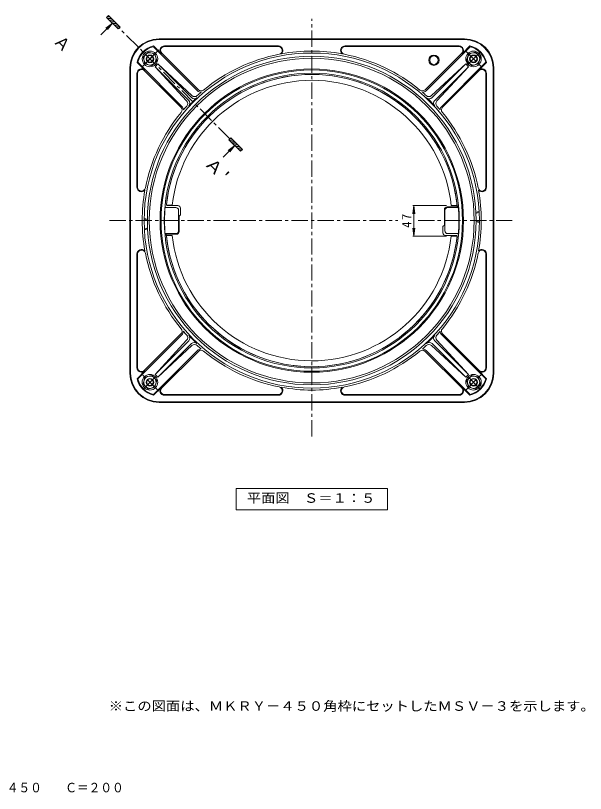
# Model space of a CAD drawing. Units: millimetres on the paper, enlarged 2 times, with parts at other scales. Extents: x -345 to 356, y -272 to 213.
# Drawn here: x 5.5 to 356.4, y -272.1 to 207.1 of the extents above; entities that cross this region are included whole.
import ezdxf
from ezdxf.enums import TextEntityAlignment as Align

# ---------------------------------------------------------------- set-up
doc = ezdxf.new("R2010")
doc.units = ezdxf.units.MM
doc.header["$LTSCALE"] = 2
doc.linetypes.add('CHAIN1', pattern=[8, 5, -1, 1, -1])
for name, color, linetype, lineweight in [('1-4', 7, 'Continuous', 9), ('1-5', 2, 'Continuous', 9), ('2-0', 2, 'Continuous', 9), ('2-1', 2, 'Continuous', 9), ('2-3', 4, 'Continuous', 9), ('2-4', 7, 'Continuous', 9)]:
    doc.layers.add(name, color=color, linetype=linetype, lineweight=lineweight)
doc.styles.add('ＭＳ ゴシック', font='')
doc.styles.get('ＭＳ ゴシック').set_extended_font_data('MS Gothic')

msp = doc.modelspace()

# ---------------------------------------------------------------- linework, layer by layer
at = {"layer": '2-0', "linetype": 'CHAIN1'}
for p, q in [((137.511, 131.203), (69.235, 199.478)), ((93.786, 185.948), (82.765, 174.927)), ((83.051, 175.213), (93.448, 185.609)), ((282.257, 185.657), (292.654, 175.26)), ((284.361, 177.323), (292.729, 185.691)), ((93.786, -24.273), (82.765, -13.252)), ((282.257, -23.982), (292.654, -13.585)), ((91.391, -15.647), (83.023, -24.015)), ((284.361, -15.647), (292.729, -24.015))]:
    msp.add_line(p, q, dxfattribs=at)
at = {"layer": '2-0'}
for p, q in [((93.876, 192.838), (281.876, 192.838)), ((281.876, 192.438), (93.876, 192.438)), ((117.497, 160.833), (90.356, 187.975)), ((95.238, 183.658), (90.477, 188.419)), ((97.218, 188.438), (167.304, 188.438)), ((97.218, 188.038), (167.304, 188.038)), ((208.448, 188.438), (278.534, 188.438)), ((208.448, 188.038), (278.534, 188.038)), ((258.255, 160.833), (285.396, 187.975)), ((280.514, 183.658), (285.275, 188.419)), ((95.521, 183.941), (118.063, 161.399)), ((257.689, 161.399), (280.231, 183.941)), ((85.056, 173.476), (80.295, 178.237)), ((107.88, 151.217), (80.739, 178.358)), ((93.084, 177.327), (114.132, 157.853)), ((282.668, 177.326), (261.62, 157.853)), ((261.937, 156.597), (282.668, 177.326)), ((267.872, 151.217), (295.012, 178.358)), ((284.365, 175.63), (282.668, 177.326)), ((290.696, 173.476), (295.457, 178.237)), ((75.876, 80.838), (75.876, 174.838)), ((76.276, 174.838), (76.276, 80.838)), ((107.315, 150.651), (84.773, 173.193)), ((85.056, 173.476), (85.011, 173.521)), ((91.387, 175.63), (110.861, 154.582)), ((112.117, 154.9), (91.387, 175.63)), ((263.634, 154.9), (284.365, 175.63)), ((284.365, 175.63), (264.891, 154.582)), ((290.979, 173.193), (268.437, 150.651)), ((290.696, 173.476), (290.741, 173.521)), ((299.476, 174.838), (299.476, 80.838)), ((299.876, 174.838), (299.876, 80.838)), ((80.276, 101.41), (80.276, 171.496)), ((80.676, 101.41), (80.676, 171.496)), ((295.076, 171.496), (295.076, 101.41)), ((295.476, 171.496), (295.476, 101.41)), ((104.276, 88.838), (98.248, 88.838)), ((105.476, 90.038), (99.015, 90.038)), ((105.876, 74.438), (105.876, 87.238)), ((107.076, 88.438), (107.076, 84.438)), ((269.576, 87.638), (269.576, 78.038)), ((269.876, 87.238), (269.876, 74.438)), ((271.176, 89.238), (277.224, 89.238)), ((271.476, 88.838), (277.504, 88.838)), ((288.952, 85.838), (290.913, 86.636)), ((86.676, 80.838), (84.679, 81.638)), ((86.678, 81.438), (84.685, 82.236)), ((107.076, 84.438), (106.176, 83.638)), ((106.176, 74.038), (106.176, 83.638)), ((288.98, 85.238), (290.945, 86.038)), ((75.876, -13.162), (75.876, 80.838)), ((76.276, -13.162), (76.276, 80.838)), ((268.676, 77.238), (269.576, 78.038)), ((268.676, 73.238), (268.676, 77.238)), ((289.074, 80.238), (291.067, 79.44)), ((289.076, 80.838), (291.073, 80.038)), ((299.476, -13.162), (299.476, 80.838)), ((299.876, 80.838), (299.876, -13.162)), ((86.772, 76.438), (84.807, 75.638)), ((86.8, 75.838), (84.839, 75.039)), ((104.276, 72.838), (98.248, 72.838)), ((104.576, 72.438), (98.528, 72.438)), ((271.476, 72.838), (277.504, 72.838)), ((270.276, 71.638), (276.737, 71.638)), ((80.276, -9.82), (80.276, 60.266)), ((80.676, -9.82), (80.676, 60.266)), ((295.076, 60.266), (295.076, -9.82)), ((295.476, 60.266), (295.476, -9.82)), ((107.88, 10.459), (80.739, -16.682)), ((84.773, -11.517), (107.315, 11.025)), ((267.872, 10.459), (295.013, -16.682)), ((268.437, 11.025), (290.979, -11.517)), ((91.387, -13.954), (110.861, 7.094)), ((112.118, 6.776), (91.387, -13.954)), ((113.815, 5.079), (93.084, -15.651)), ((263.635, 6.776), (284.365, -13.954)), ((284.365, -13.954), (264.891, 7.094)), ((117.497, 0.842), (90.356, -26.299)), ((93.084, -15.651), (114.132, 3.822)), ((118.063, 0.277), (95.521, -22.265)), ((280.231, -22.265), (257.689, 0.277)), ((258.255, 0.842), (285.396, -26.299)), ((282.668, -15.651), (261.62, 3.822)), ((85.056, -11.8), (80.295, -16.561)), ((85.056, -11.8), (85.011, -11.845)), ((91.387, -13.954), (93.084, -15.651)), ((290.696, -11.8), (290.741, -11.845)), ((290.696, -11.8), (295.457, -16.561)), ((95.238, -21.982), (90.477, -26.743)), ((280.514, -21.982), (285.275, -26.743)), ((167.304, -26.362), (97.218, -26.362)), ((167.304, -26.762), (97.218, -26.762)), ((278.534, -26.362), (208.448, -26.362)), ((278.534, -26.762), (208.448, -26.762)), ((93.876, -30.762), (281.876, -30.762)), ((281.876, -31.162), (93.876, -31.162))]:
    msp.add_line(p, q, dxfattribs=at)
at = {"layer": '2-0', "color": 4}
for p, q in [((91.367, 183.529), (87.129, 184.665)), ((92.503, 179.291), (91.367, 183.529)), ((85.173, 177.335), (89.412, 176.2)), ((89.412, 176.2), (92.503, 179.291)), ((286.342, 176.207), (283.24, 179.31)), ((286.342, 176.207), (290.581, 177.343)), ((85.173, -15.66), (89.412, -14.524)), ((89.412, -14.524), (92.503, -17.615)), ((92.503, -17.615), (91.367, -21.854)), ((286.342, -14.531), (283.24, -17.634)), ((286.342, -14.531), (290.581, -15.667)), ((91.367, -21.854), (87.129, -22.989))]:
    msp.add_line(p, q, dxfattribs=at)
for points in [[(85.173, 177.335), (84.038, 181.574), (87.129, 184.665)], [(288.61, 184.669), (284.371, 183.533), (283.24, 179.31)], [(288.61, 184.669), (291.712, 181.566), (290.581, 177.343)], [(85.173, -15.66), (84.038, -19.898), (87.129, -22.989)], [(288.61, -22.993), (284.371, -21.857), (283.24, -17.634)], [(288.61, -22.993), (291.712, -19.89), (290.581, -15.667)]]:
    msp.add_lwpolyline(points, dxfattribs=at)
at = {"layer": '2-0'}
for points in [[(113.814, 156.597), (93.084, 177.327), (91.387, 175.63)], [(261.938, 5.079), (282.668, -15.651), (284.365, -13.954)]]:
    msp.add_lwpolyline(points, dxfattribs=at)
at = {"layer": '2-0', "color": 6, "lineweight": 5}
for centre in [(88.276, 180.438), (287.476, 180.438), (88.27, -18.757), (287.471, -18.757)]:
    msp.add_circle(centre, 4.8, dxfattribs=at)
at = {"layer": '2-0', "color": 4}
for centre, radius in [((88.276, 180.438), 3.8), ((88.27, 180.432), 2.4), ((88.27, 180.432), 2.021), ((287.474, 180.43), 3.8), ((287.476, 180.438), 2.4), ((287.476, 180.438), 2.021), ((88.276, -18.762), 3.8), ((88.27, -18.757), 2.4), ((88.27, -18.757), 2.021), ((287.474, -18.755), 3.8), ((287.476, -18.762), 2.4), ((287.476, -18.762), 2.021)]:
    msp.add_circle(centre, radius, dxfattribs=at)
at = {"layer": '2-0'}
for radius in [3.2, 2.6]:
    msp.add_circle((263.076, 179.638), radius, dxfattribs=at)
for centre, radius, start, end in [((93.876, 174.838), 18, 90, 180), ((93.876, 174.838), 17.6, 90, 180), ((281.876, 174.838), 18, 0, 90), ((281.876, 174.838), 17.6, 0, 90), ((93.876, 174.838), 14, 104.05025, 165.94952), ((93.876, 174.838), 13.6, 105.00009, 165.00006), ((97.218, 185.638), 2.8, 90, 225), ((97.218, 185.638), 2.4, 90, 225), ((167.304, 185.638), 2.8, 311.72054, 90), ((167.304, 185.638), 2.4, 281.10501, 90), ((208.448, 185.638), 2.8, 90, 228.27946), ((208.448, 185.638), 2.4, 90, 258.89499), ((278.534, 185.638), 2.8, 315, 90), ((278.534, 185.638), 2.4, 315, 90), ((281.876, 174.838), 14, 14.05025, 75.94978), ((281.876, 174.838), 13.6, 15.00009, 75.00006), ((187.876, 80.838), 103.2, 0, 180), ((97.218, 185.638), 3.2, 224.99962, 225), ((187.876, 80.838), 104.4, 101.10567, 129.62732), ((187.876, 80.838), 104.4, 79.67696, 100.32306), ((187.876, 80.838), 104.4, 50.37267, 78.8943), ((278.534, 185.638), 3.2, 315, 315.00038), ((187.876, 80.838), 101.2, 0, 180), ((187.876, 80.838), 100, 0, 180), ((83.076, 171.496), 2.8, 45, 180), ((83.076, 171.496), 2.4, 45, 180), ((83.076, 171.496), 3.2, 45, 45.00038), ((187.876, 80.838), 93.4, 0, 180), ((187.876, 80.838), 92.8, 0, 180), ((292.676, 171.496), 3.2, 134.99962, 135), ((292.676, 171.496), 2.8, 0, 135), ((292.676, 171.496), 2.4, 0, 135), ((187.876, 80.838), 90.8, 0, 180), ((187.876, 80.838), 104.4, 130.77586, 132.47157), ((119.76, 163.096), 3.2, 225, 268.78775), ((119.76, 163.096), 2.4, 225, 309.62787), ((255.992, 163.096), 2.4, 230.37213, 315), ((255.992, 163.096), 3.2, 271.21065, 315), ((187.876, 80.838), 104.4, 47.52843, 49.22417), ((109.099, 152.952), 2.4, 317.52805, 42.77493), ((110.42, 153.202), 2.4, 316.9462, 45), ((187.876, 80.838), 103.6, 133.05374, 136.94624), ((115.511, 158.293), 2.4, 225, 313.0538), ((115.762, 159.615), 2.4, 227.22507, 312.47195), ((259.99, 159.615), 2.4, 227.52805, 312.77493), ((260.24, 158.293), 2.4, 226.9462, 315), ((187.876, 80.838), 103.6, 43.05374, 46.94624), ((265.332, 153.202), 2.4, 135, 223.0538), ((266.653, 152.952), 2.4, 137.22507, 222.47195), ((105.618, 148.954), 2.4, 320.37213, 45), ((105.618, 148.954), 3.2, 1.21065, 45), ((187.876, 80.838), 104.4, 137.52843, 139.22417), ((187.876, 80.838), 104.4, 40.77586, 42.47157), ((270.134, 148.954), 3.2, 135, 178.78775), ((270.134, 148.954), 2.4, 135, 219.62787), ((187.876, 80.838), 104.4, 140.37267, 168.89432), ((187.876, 80.838), 104.4, 11.10567, 39.62732), ((83.076, 101.41), 2.8, 180, 318.27946), ((83.076, 101.41), 2.4, 180, 348.89499), ((292.676, 101.41), 2.4, 191.10501, 0), ((292.676, 101.41), 2.8, 221.72054, 0), ((187.876, 80.838), 104.4, 169.67694, 180), ((187.876, 80.838), 104.4, 0, 10.32307), ((187.876, 80.838), 90.64, 174.51917, 185.48083), ((98.248, 89.438), 0.6, 174.51889, 270), ((99.015, 90.638), 0.6, 173.70625, 270), ((104.276, 87.238), 1.6, 0, 90), ((105.476, 88.438), 1.6, 0, 90), ((271.176, 87.638), 1.6, 90, 180), ((271.476, 87.238), 1.6, 90, 180), ((277.224, 89.838), 0.6, 270, 5.75104), ((277.504, 89.438), 0.6, 270, 5.48111), ((187.876, 80.838), 90.64, 354.51917, 5.48083), ((187.876, 80.838), 104.4, 180, 190.32307), ((187.876, 80.838), 103.2, 180, 0), ((187.876, 80.838), 101.2, 180, 0), ((187.876, 80.838), 100, 180, 0), ((187.876, 80.838), 93.4, 180, 0), ((187.876, 80.838), 92.8, 180, 0), ((187.876, 80.838), 90.8, 180, 0), ((187.876, 80.838), 104.4, 349.67694, 0), ((98.248, 72.238), 0.6, 90, 185.48111), ((98.528, 71.838), 0.6, 90, 185.75104), ((104.276, 74.438), 1.6, 270, 0), ((104.576, 74.038), 1.6, 270, 0), ((270.276, 73.238), 1.6, 180, 270), ((271.476, 74.438), 1.6, 180, 270), ((277.504, 72.238), 0.6, 354.51889, 90), ((276.737, 71.038), 0.6, 353.70625, 90), ((83.076, 60.266), 2.8, 41.72054, 180), ((83.076, 60.266), 2.4, 11.10501, 180), ((292.676, 60.266), 2.4, 0, 168.89499), ((292.676, 60.266), 2.8, 0, 138.27946), ((187.876, 80.838), 104.4, 191.10567, 219.62732), ((187.876, 80.838), 104.4, 320.37267, 348.89432), ((105.618, 12.722), 2.4, 315, 39.62787), ((105.618, 12.722), 3.2, 315, 358.78775), ((187.876, 80.838), 104.4, 220.77586, 222.47157), ((109.099, 8.724), 2.4, 317.22507, 42.47195), ((110.42, 8.473), 2.4, 315, 43.0538), ((187.876, 80.838), 103.6, 223.05374, 226.94624), ((187.876, 80.838), 103.6, 313.05374, 316.94624), ((265.332, 8.473), 2.4, 136.9462, 225), ((266.653, 8.724), 2.4, 137.52805, 222.77493), ((187.876, 80.838), 104.4, 317.52843, 319.22417), ((270.134, 12.722), 3.2, 181.21065, 225), ((270.134, 12.722), 2.4, 140.37213, 225), ((115.512, 3.382), 2.4, 46.9462, 135), ((260.241, 3.382), 2.4, 45, 133.0538), ((115.762, 2.061), 2.4, 47.52805, 132.77493), ((187.876, 80.838), 104.4, 227.52843, 229.22417), ((119.76, -1.421), 3.2, 91.21065, 135), ((119.76, -1.421), 2.4, 50.37213, 135), ((187.876, 80.838), 104.4, 230.37267, 258.8943), ((187.876, 80.838), 104.4, 281.10567, 309.62732), ((255.992, -1.421), 2.4, 45, 129.62787), ((187.876, 80.838), 104.4, 310.77586, 312.47157), ((255.992, -1.421), 3.2, 45, 88.78775), ((259.99, 2.061), 2.4, 47.22507, 132.47195), ((93.876, -13.162), 18, 180, 270), ((93.876, -13.162), 17.6, 180, 270), ((83.076, -9.82), 2.8, 180, 315), ((83.076, -9.82), 2.4, 180, 315), ((83.076, -9.82), 3.2, 314.99962, 315), ((281.876, -13.162), 17.6, 270, 0), ((281.876, -13.162), 18, 270, 0), ((292.676, -9.82), 3.2, 225, 225.00038), ((292.676, -9.82), 2.8, 225, 0), ((292.676, -9.82), 2.4, 225, 0), ((93.876, -13.162), 14, 194.05025, 255.94978), ((93.876, -13.162), 13.6, 195.00009, 255.00006), ((281.876, -13.162), 14, 284.05025, 345.94952), ((281.876, -13.162), 13.6, 285.00009, 345.00006), ((97.218, -23.962), 2.8, 135, 270), ((97.218, -23.962), 2.4, 135, 270), ((97.218, -23.962), 3.2, 135, 135.00038), ((167.304, -23.962), 2.4, 270, 78.89499), ((167.304, -23.962), 2.8, 270, 48.27946), ((187.876, 80.838), 104.4, 259.67696, 280.32306), ((208.448, -23.962), 2.8, 131.72054, 270), ((208.448, -23.962), 2.4, 101.10501, 270), ((278.534, -23.962), 2.8, 270, 45), ((278.534, -23.962), 2.4, 270, 45), ((278.534, -23.962), 3.2, 44.99962, 45)]:
    msp.add_arc(centre, radius, start, end, dxfattribs=at)
at = {"layer": '2-1', "linetype": 'CHAIN1'}
for p, q in [((187.876, -52.147), (187.876, 205.172)), ((63.449, 80.838), (240.807, 80.838)), ((253.367, 80.838), (312.303, 80.838))]:
    msp.add_line(p, q, dxfattribs=at)
at = {"layer": '2-1'}
for start, end in [(90, 173.70663), (5.39145, 90), (185.39145, 270), (270, 353.70663)]:
    msp.add_arc((187.876, 80.838), 90, start, end, dxfattribs=at)
at = {"layer": '2-3'}
for p, q in [((98.389, 90.438), (102.011, 90.438)), ((277.404, 90.038), (273.785, 90.038)), ((98.347, 71.638), (101.967, 71.638)), ((277.362, 71.238), (273.741, 71.238))]:
    msp.add_line(p, q, dxfattribs=at)
for radius, start, end in [(90, 5.86716, 173.8768), (86.4, 6.11253, 173.62064), (90, 185.86716, 353.8768), (86.4, 186.11253, 353.62064)]:
    msp.add_arc((187.876, 80.838), radius, start, end, dxfattribs=at)
at = {"layer": '2-4'}
for p, q in [((62.754, 207.139), (61.575, 205.96)), ((61.882, 206.267), (63.626, 206.267)), ((69.825, 200.068), (62.754, 207.139)), ((65.111, 202.425), (58.04, 195.354)), ((65.111, 202.425), (61.144, 199.381)), ((68.646, 198.889), (61.575, 205.96)), ((65.111, 202.425), (62.067, 198.458)), ((62.269, 205.267), (64.626, 205.267)), ((63.269, 204.267), (65.626, 204.267)), ((64.269, 203.267), (66.626, 203.267)), ((65.269, 202.267), (67.626, 202.267)), ((66.269, 201.267), (68.626, 201.267)), ((67.269, 200.267), (69.626, 200.267)), ((68.269, 199.267), (69.024, 199.267)), ((68.646, 198.889), (69.825, 200.068)), ((138.1, 131.792), (136.922, 130.613)), ((143.993, 123.542), (136.922, 130.613)), ((137.094, 130.442), (139.451, 130.442)), ((137.75, 131.442), (138.451, 131.442)), ((138.094, 129.442), (140.451, 129.442)), ((145.172, 124.721), (138.1, 131.792)), ((140.457, 127.078), (133.386, 120.007)), ((140.457, 127.078), (136.491, 124.034)), ((140.457, 127.078), (137.414, 123.111)), ((139.094, 128.442), (141.451, 128.442)), ((140.094, 127.442), (142.451, 127.442)), ((141.094, 126.442), (143.451, 126.442)), ((142.094, 125.442), (144.451, 125.442)), ((143.993, 123.542), (145.172, 124.721)), ((143.094, 124.442), (144.892, 124.442)), ((250.7, 90.038), (250.047, 85.081)), ((270.785, 90.038), (250.1, 90.038)), ((250.7, 71.238), (250.7, 90.038)), ((250.7, 90.038), (251.352, 85.081)), ((250.7, 71.238), (250.047, 76.195)), ((250.7, 71.238), (251.352, 76.195)), ((270.741, 71.238), (250.1, 71.238))]:
    msp.add_line(p, q, dxfattribs=at)
at = {"layer": '2-4', "color": 2}
msp.add_lwpolyline([(141.303, -97.261), (141.303, -84.261), (234.449, -84.261), (234.449, -97.261)], close=True, dxfattribs=at)

# ---------------------------------------------------------------- texts
at = {"layer": '1-4', "color": 2, "style": 'ＭＳ ゴシック', "width": 1.1}
msp.add_text('※この図面は、ＭＫＲＹ－４５０角枠にセットしたＭＳＶ－３を示します。', height=5.865, dxfattribs=at).set_placement((62.926, -222.899), align=Align.BOTTOM_LEFT)
at = {"layer": '1-5', "color": 6, "style": 'ＭＳ ゴシック', "width": 0.9}
msp.add_text('打込用マンホール鉄蓋\u3000サポートＶ\u3000ＭＳＶ－３－４５０\u3000\u3000Ｃ＝２００', height=5.865, dxfattribs=at).set_placement((-165.485, -273.135), align=Align.BOTTOM_LEFT)
at = {"layer": '2-4', "color": 3, "style": 'ＭＳ ゴシック'}
msp.add_text('Ａ', height=7.331, rotation=315, dxfattribs=at).set_placement((26.778, 189.417), align=Align.BOTTOM_LEFT)
at = {"layer": '2-4', "color": 3, "style": 'ＭＳ ゴシック', "width": 1.15}
msp.add_text("Ａ'", height=7.331, rotation=315, dxfattribs=at).set_placement((119.73, 114.07), align=Align.BOTTOM_LEFT)
at = {"layer": '2-4', "color": 2, "style": 'ＭＳ ゴシック', "width": 1.1}
msp.add_text('平面図\u3000Ｓ＝１：５', height=5.865, dxfattribs=at).set_placement((147.876, -94.761), align=Align.BOTTOM_LEFT)
at = {"layer": '2-4', "color": 2, "insert": (249.24, 76.383), "char_height": 5.865, "attachment_point": 7, "rotation": 90, "style": 'ＭＳ ゴシック'}
msp.add_mtext('\\T1.27;\\W0.95;47', dxfattribs=at)

doc.saveas('drawing.dxf')
